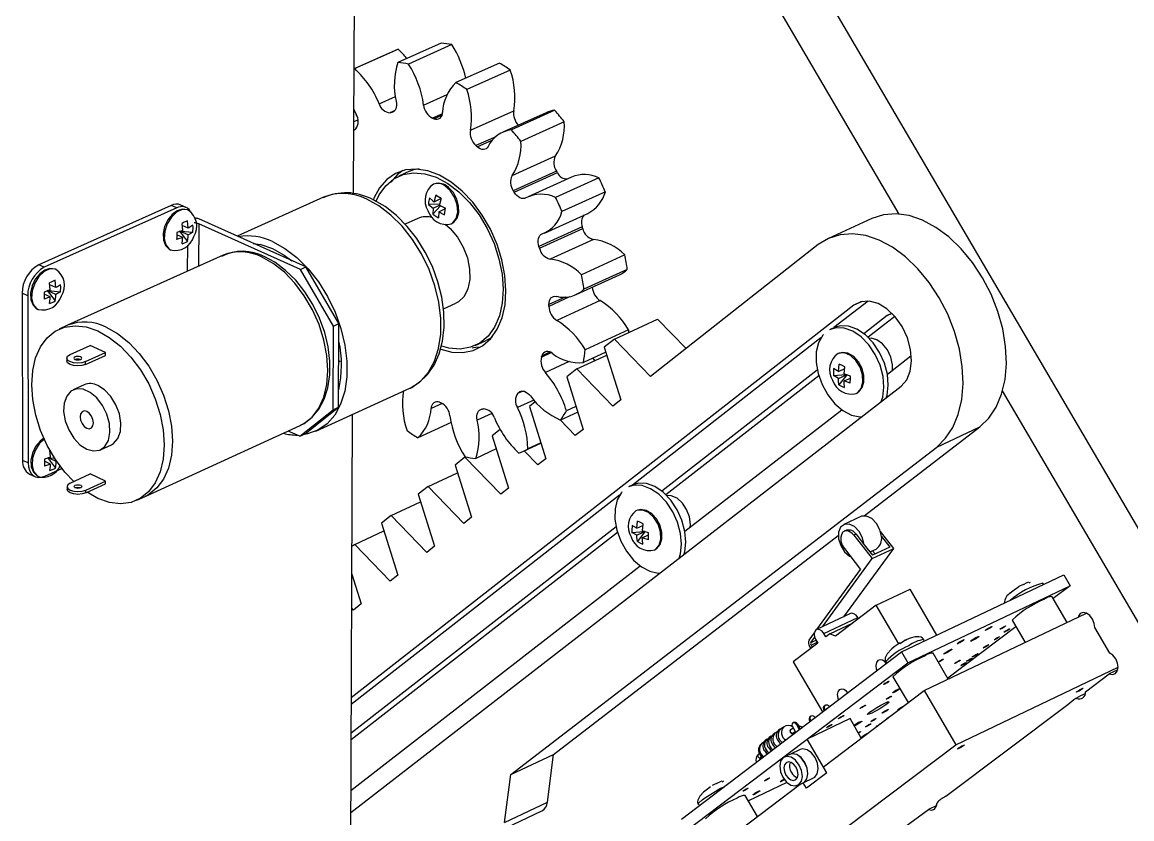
# Model space of a CAD drawing. Extents: x 0 to 161, y 0 to 212.
# Drawn here: x 100.28 to 126.42, y 171.77 to 190.53 of the extents above; entities that cross this region are included whole.
import ezdxf

# ---------------------------------------------------------------- set-up
doc = ezdxf.new("R2010")
doc.units = 0
doc.layers.get('0').update_dxf_attribs({"linetype": 'CONTINUOUS'})

msp = doc.modelspace()

# ---------------------------------------------------------------- linework, layer by layer
at = {"color": 7, "linetype": 'CONTINUOUS'}
for p, q in [((139.98, 155.73), (107.761, 210.723)), ((120.941, 186.016), (106.724, 210.291)), ((108.088, 186.495), (108.111, 191.812)), ((109.074, 189.869), (108.1, 189.435)), ((109.138, 189.896), (108.115, 189.44)), ((110.153, 190.04), (109.13, 189.583)), ((110.406, 190.006), (109.383, 189.549)), ((111.524, 189.571), (110.501, 189.113)), ((111.782, 189.407), (110.759, 188.948)), ((110.84, 187.988), (111.862, 188.447)), ((112.625, 188.403), (111.603, 187.942)), ((112.83, 188.458), (111.808, 187.997)), ((108.122, 188.002), (108.094, 187.982)), ((113.052, 188.188), (112.03, 187.727)), ((111.822, 186.922), (112.844, 187.383)), ((109.41, 187.023), (109.155, 186.908)), ((112.872, 187.027), (111.85, 186.564)), ((111.873, 186.528), (112.894, 186.99)), ((113.226, 186.886), (112.205, 186.423)), ((113.869, 186.87), (112.848, 186.407)), ((107.379, 186.409), (105.346, 185.494)), ((114.021, 186.537), (112.999, 186.073)), ((103.793, 186.218), (100.673, 184.82)), ((103.923, 186.16), (100.802, 184.762)), ((103.923, 186.16), (103.793, 186.218)), ((104.147, 186.17), (104.017, 186.228)), ((110.119, 186.245), (109.855, 186.242)), ((109.96, 186.012), (110.138, 186.212)), ((109.965, 186.154), (109.96, 186.012)), ((109.965, 186.154), (110.117, 186.223)), ((109.987, 186.306), (110.147, 186.379)), ((110.094, 186.071), (110.255, 186.144)), ((110.115, 186.224), (110.256, 186.15)), ((106.964, 184.771), (104.44, 185.899)), ((109.601, 185.908), (109.305, 185.774)), ((110.094, 186.071), (110.088, 185.929)), ((110.094, 186.071), (110.235, 185.997)), ((112.584, 185.567), (113.605, 186.031)), ((120.299, 185.91), (119.276, 185.441)), ((104.064, 185.628), (103.922, 185.578)), ((103.987, 185.614), (104.177, 185.369)), ((104.193, 185.522), (103.987, 185.614)), ((104.016, 185.612), (104.304, 185.586)), ((104.064, 185.628), (104.048, 185.796)), ((104.193, 185.686), (104.052, 185.749)), ((104.193, 185.686), (104.178, 185.854)), ((106.835, 184.712), (104.44, 185.783)), ((113.476, 185.713), (112.455, 185.249)), ((112.468, 185.208), (113.488, 185.672)), ((104.063, 185.464), (103.921, 185.414)), ((104.063, 185.464), (103.922, 185.528)), ((113.738, 185.418), (112.718, 184.954)), ((119.036, 185.294), (115.086, 182.189)), ((100.802, 184.762), (100.673, 184.82)), ((105.017, 185.044), (101.353, 183.394)), ((114.479, 185.053), (113.459, 184.587)), ((106.835, 184.712), (106.964, 184.771)), ((107.615, 183.375), (106.835, 184.712)), ((107.744, 183.433), (106.964, 184.771)), ((113.333, 184.117), (114.353, 184.583)), ((114.537, 184.708), (113.517, 184.242)), ((100.944, 184.228), (100.928, 184.396)), ((101.074, 184.286), (100.932, 184.35)), ((101.074, 184.286), (101.058, 184.454)), ((100.412, 184.092), (100.282, 184.15)), ((100.282, 184.15), (100.292, 180.213)), ((100.412, 184.092), (100.422, 180.154)), ((100.944, 184.228), (100.801, 184.177)), ((100.944, 184.063), (100.801, 184.128)), ((100.944, 184.063), (100.801, 184.013)), ((100.869, 184.215), (101.059, 183.968)), ((101.075, 184.122), (100.869, 184.215)), ((100.899, 184.212), (101.186, 184.186)), ((119.873, 183.865), (108.035, 174.62)), ((110.206, 183.779), (110.502, 183.914)), ((113.898, 183.975), (112.879, 183.508)), ((120.211, 183.966), (119.407, 183.339)), ((114.234, 183.068), (115.252, 183.535)), ((115.922, 182.846), (115.252, 183.535)), ((120.663, 183.625), (120.113, 183.196)), ((120.841, 183.602), (120.21, 183.111)), ((120.761, 183.67), (120.663, 183.625)), ((101.353, 183.394), (101.157, 183.306)), ((107.607, 181.407), (107.615, 183.375)), ((107.615, 183.375), (107.744, 183.433)), ((107.736, 181.466), (107.744, 183.433)), ((114.566, 183.288), (113.548, 182.82)), ((119.421, 183.345), (119.318, 183.297)), ((110.957, 182.919), (111.212, 183.035)), ((114.234, 183.068), (113.996, 182.88)), ((115.086, 182.189), (114.234, 183.068)), ((119.099, 183.098), (114.658, 179.631)), ((101.409, 182.704), (101.88, 182.917)), ((101.774, 182.539), (102.245, 182.751)), ((102.245, 182.751), (101.88, 182.917)), ((102.245, 182.685), (102.245, 182.751)), ((114.033, 182.76), (113.504, 182.516)), ((113.996, 182.88), (114.384, 181.637)), ((101.333, 182.621), (101.333, 182.555)), ((101.774, 182.473), (102.245, 182.685)), ((101.774, 182.473), (101.774, 182.539)), ((107.741, 182.569), (107.771, 182.539)), ((113.348, 182.368), (114.054, 182.693)), ((113.772, 182.563), (113.73, 182.62)), ((119.514, 182.309), (119.531, 182.477)), ((120.664, 182.241), (121.22, 182.672)), ((113.348, 182.368), (113.111, 182.181)), ((114.197, 181.491), (113.348, 182.368)), ((119.012, 182.339), (115.351, 179.487)), ((119.047, 182.205), (115.446, 179.402)), ((119.396, 182.209), (119.684, 182.235)), ((119.511, 182.144), (119.396, 182.209)), ((119.514, 182.309), (119.399, 182.373)), ((119.511, 182.144), (119.714, 182.237)), ((119.514, 182.309), (119.661, 182.377)), ((119.714, 182.237), (119.524, 181.99)), ((119.647, 182.249), (119.665, 182.418)), ((101.745, 181.993), (101.484, 181.874)), ((108.023, 171.92), (120.989, 181.958)), ((113.111, 182.181), (113.499, 180.942)), ((119.645, 182.084), (119.792, 182.153)), ((107.203, 180.9), (109.411, 181.911)), ((138.981, 155.214), (123.379, 181.853)), ((106.951, 180.838), (107.736, 181.466)), ((107.607, 181.407), (107.736, 181.466)), ((112.367, 181.594), (112.23, 181.485)), ((112.23, 181.485), (112.618, 180.249)), ((113.329, 181.483), (113.103, 181.379)), ((114.384, 181.637), (114.197, 181.491)), ((106.822, 180.779), (107.607, 181.407)), ((108.003, 167.183), (108.065, 181.295)), ((113.313, 180.796), (112.955, 181.166)), ((113.371, 181.35), (112.964, 181.163)), ((115.895, 178.542), (119.588, 181.406)), ((103.177, 179.362), (106.831, 181.032)), ((106.822, 180.779), (106.548, 180.903)), ((110.386, 181.105), (109.603, 180.745)), ((111.541, 180.941), (111.353, 180.793)), ((113.499, 180.942), (113.313, 180.796)), ((120.117, 178.907), (122.845, 181.004)), ((121.826, 180.527), (122.845, 181.004)), ((106.822, 180.779), (106.951, 180.838)), ((111.353, 180.793), (111.74, 179.559)), ((100.952, 180.289), (100.936, 180.456)), ((102.123, 180.462), (102.384, 180.581)), ((111.45, 180.484), (110.966, 180.26)), ((111.793, 172.81), (121.826, 180.527)), ((112.106, 180.437), (112.502, 180.62)), ((112.433, 180.104), (112.109, 180.439)), ((112.501, 180.622), (112.195, 180.481)), ((100.422, 180.154), (100.292, 180.213)), ((100.952, 180.289), (100.809, 180.239)), ((100.952, 180.126), (100.809, 180.191)), ((100.952, 180.126), (100.809, 180.075)), ((100.877, 180.279), (101.067, 180.032)), ((100.913, 180.276), (101.047, 180.263)), ((101.082, 180.185), (100.933, 180.253)), ((110.714, 180.288), (110.48, 180.103)), ((110.714, 180.288), (110.73, 180.295)), ((111.556, 179.415), (110.714, 180.288)), ((112.618, 180.249), (112.433, 180.104)), ((100.454, 179.889), (100.583, 179.83)), ((100.813, 179.841), (101.216, 180.024)), ((101.414, 179.678), (101.884, 179.892)), ((102.247, 179.726), (101.884, 179.892)), ((109.844, 179.6), (110.538, 179.92)), ((110.48, 180.103), (110.867, 178.873)), ((101.338, 179.595), (101.338, 179.529)), ((101.778, 179.512), (102.247, 179.726)), ((101.778, 179.446), (102.247, 179.66)), ((102.247, 179.66), (102.247, 179.726)), ((109.844, 179.6), (109.611, 179.417)), ((110.684, 178.729), (109.844, 179.6)), ((114.669, 179.637), (114.568, 179.589)), ((101.778, 179.446), (101.778, 179.512)), ((102.982, 179.273), (103.177, 179.362)), ((114.355, 179.395), (108.035, 174.461)), ((109.611, 179.417), (109.997, 178.189)), ((111.74, 179.559), (111.556, 179.415)), ((108.977, 178.916), (109.668, 179.235)), ((108.977, 178.916), (108.746, 178.733)), ((109.815, 178.046), (108.977, 178.916)), ((110.867, 178.873), (110.684, 178.729)), ((120.042, 178.89), (119.636, 178.7)), ((114.273, 178.648), (108.032, 173.786)), ((108.115, 178.234), (108.802, 178.552)), ((108.746, 178.733), (109.131, 177.508)), ((114.762, 178.612), (114.649, 178.677)), ((114.762, 178.612), (114.779, 178.778)), ((114.762, 178.612), (114.906, 178.679)), ((114.961, 178.543), (114.774, 178.298)), ((114.893, 178.553), (114.91, 178.719)), ((119.698, 178.566), (119.648, 178.542)), ((114.308, 178.516), (108.031, 173.629)), ((112.802, 173.286), (119.509, 178.44)), ((114.647, 178.515), (114.925, 178.54)), ((114.76, 178.45), (114.647, 178.515)), ((114.76, 178.45), (114.91, 178.52)), ((114.891, 178.39), (115.035, 178.458)), ((119.6, 178.502), (119.6, 178.502)), ((119.928, 178.472), (119.877, 178.448)), ((119.877, 178.448), (120.306, 177.901)), ((119.928, 178.472), (120.12, 178.227)), ((120.814, 178.14), (120.503, 178.536)), ((120.526, 178.418), (120.719, 178.172)), ((108.115, 178.234), (108.051, 178.184)), ((108.949, 177.365), (108.115, 178.234)), ((109.997, 178.189), (109.815, 178.046)), ((119.641, 176.531), (120.814, 178.14)), ((119.651, 178.136), (120.035, 177.646)), ((120.12, 178.227), (120.313, 177.981)), ((120.255, 178.055), (120.401, 178.123)), ((120.306, 177.901), (120.814, 178.14)), ((120.719, 178.172), (120.313, 177.981)), ((120.318, 178.084), (120.375, 178.011)), ((119.134, 176.292), (120.306, 177.901)), ((108.026, 172.439), (114.842, 177.725)), ((108.048, 177.531), (108.269, 176.83)), ((109.131, 177.508), (108.949, 177.365)), ((119.005, 176.231), (120.035, 177.646)), ((120.996, 175.701), (124.824, 177.516)), ((124.824, 177.516), (124.973, 177.261)), ((121.145, 175.445), (124.973, 177.261)), ((124.026, 177.338), (123.996, 177.317)), ((124.973, 177.261), (124.572, 176.959)), ((120.401, 176.8), (121.2, 177.177)), ((121.832, 176.097), (121.2, 177.177)), ((124.902, 176.395), (124.546, 177.002)), ((108.088, 176.688), (108.045, 176.733)), ((108.269, 176.83), (108.088, 176.688)), ((120.401, 176.8), (119.443, 176.069)), ((120.931, 175.893), (120.401, 176.8)), ((119.795, 176.604), (118.996, 176.227)), ((119.17, 176.134), (119.968, 176.511)), ((119.985, 176.482), (119.968, 176.511)), ((121.529, 174.79), (125.354, 176.61)), ((119.312, 176.128), (119.861, 176.388)), ((123.694, 176.295), (122.087, 175.081)), ((123.604, 176.449), (123.911, 175.923)), ((125.902, 175.675), (125.552, 176.273)), ((118.82, 175.978), (118.944, 176.148)), ((118.864, 175.922), (118.954, 176.045)), ((118.979, 175.988), (119.025, 175.909)), ((119.216, 176.055), (119.17, 176.134)), ((119.312, 176.128), (119.216, 176.055)), ((119.443, 176.069), (119.312, 176.128)), ((121.535, 175.956), (121.523, 175.991)), ((115.811, 171.765), (120.996, 175.701)), ((119.025, 175.909), (118.444, 175.466)), ((118.83, 175.829), (118.858, 175.782)), ((118.868, 175.858), (118.896, 175.811)), ((120.759, 175.769), (120.769, 175.777)), ((120.818, 175.813), (120.769, 175.777)), ((120.956, 175.901), (120.924, 175.89)), ((120.996, 175.701), (121.145, 175.445)), ((122.099, 175.061), (121.742, 175.671)), ((115.958, 171.513), (121.145, 175.445)), ((118.444, 175.466), (119.133, 174.287)), ((120.625, 175.465), (120.649, 175.438)), ((122.277, 173.511), (126.099, 175.338)), ((125.329, 174.761), (125.891, 175.182)), ((126.091, 175.278), (125.891, 175.182)), ((120.796, 175.116), (121.153, 174.506)), ((119.157, 172.997), (121.529, 174.79)), ((120.936, 174.835), (120.956, 174.843)), ((121.529, 174.79), (122.277, 173.511)), ((119.196, 174.441), (119.177, 174.426)), ((120.962, 174.375), (120.967, 174.366)), ((124.915, 174.451), (122.038, 172.296)), ((124.913, 174.455), (124.915, 174.451)), ((119.785, 174.129), (118.776, 173.649)), ((118.86, 174.185), (118.841, 174.171)), ((119.189, 174.347), (119.17, 174.332)), ((119.17, 174.332), (119.177, 174.32)), ((119.189, 174.347), (119.196, 174.335)), ((120.051, 173.673), (119.785, 174.129)), ((118.14, 173.884), (118.102, 173.855)), ((118.217, 173.931), (118.15, 173.88)), ((118.444, 173.907), (118.389, 173.865)), ((118.434, 173.925), (118.502, 173.808)), ((118.467, 174.046), (118.441, 174.033)), ((118.546, 174.003), (118.52, 173.991)), ((118.52, 173.991), (118.589, 173.874)), ((118.546, 174.003), (118.611, 173.891)), ((118.853, 174.092), (118.834, 174.077)), ((118.834, 174.077), (118.841, 174.065)), ((118.853, 174.092), (118.86, 174.08)), ((117.752, 173.578), (117.701, 173.539)), ((117.823, 173.643), (117.784, 173.614)), ((117.848, 173.651), (117.833, 173.639)), ((117.918, 173.715), (117.88, 173.686)), ((117.944, 173.723), (117.928, 173.712)), ((118.014, 173.788), (117.975, 173.759)), ((118.07, 173.819), (118.024, 173.784)), ((118.444, 173.791), (118.491, 173.827)), ((119.24, 172.854), (118.776, 173.649)), ((120.119, 173.738), (120.125, 173.729)), ((117.074, 169.601), (122.277, 173.511)), ((118.609, 173.404), (118.366, 173.288)), ((111.793, 172.81), (112.802, 173.286)), ((112.655, 172.163), (112.802, 173.286)), ((117.65, 173.304), (117.624, 173.284)), ((117.68, 173.211), (117.706, 173.23)), ((118.364, 173.287), (118.236, 173.226)), ((118.309, 173.261), (118.295, 173.285)), ((111.647, 171.686), (111.793, 172.81)), ((119.24, 172.854), (118.759, 172.491)), ((119.24, 172.854), (119.24, 172.854)), ((116.336, 170.865), (118.612, 172.585)), ((116.801, 172.653), (116.77, 172.631)), ((118.298, 172.628), (117.389, 172.194)), ((117.791, 172.682), (117.794, 172.677)), ((117.873, 172.724), (117.871, 172.729)), ((118.554, 172.558), (118.682, 172.619)), ((118.683, 172.619), (118.926, 172.735)), ((118.759, 172.491), (118.684, 172.62)), ((116.425, 172.474), (116.498, 172.529)), ((117.605, 171.824), (117.317, 172.318)), ((118.759, 172.491), (118.759, 172.491)), ((111.647, 171.686), (112.655, 172.163)), ((121.826, 172.085), (121.63, 171.991)), ((111.521, 171.482), (112.528, 171.96)), ((121.079, 171.579), (121.63, 171.991))]:
    msp.add_line(p, q, dxfattribs=at)
at = {"color": 8, "linetype": 'CONTINUOUS'}
for p, q in [((108.689, 188.614), (109.074, 188.786)), ((109.739, 188.581), (110.293, 188.83)), ((108.095, 188.193), (108.194, 188.237)), ((109.059, 188.451), (108.952, 188.402)), ((108.98, 188.406), (109.044, 188.435)), ((110.181, 188.374), (109.952, 188.271)), ((109.983, 188.259), (110.172, 188.344)), ((111.44, 187.837), (110.971, 187.626)), ((111, 187.6), (111.367, 187.765)), ((104.44, 185.783), (104.439, 184.784)), ((104.18, 184.667), (104.181, 185.281)), ((113.071, 184.056), (112.692, 183.883)), ((112.693, 183.844), (113.187, 184.07)), ((120.071, 183.956), (119.873, 183.865)), ((120.663, 183.625), (120.761, 183.67)), ((112.514, 182.645), (112.744, 182.751)), ((112.716, 182.764), (112.525, 182.677)), ((113.169, 182.538), (112.608, 182.281)), ((111.96, 181.796), (112.071, 181.846)), ((112.049, 181.846), (111.981, 181.815)), ((110.174, 181.555), (109.916, 181.437)), ((112.332, 181.634), (111.948, 181.457)), ((111.346, 181.32), (111.002, 181.162)), ((118.864, 175.922), (118.984, 175.979)), ((118.868, 175.858), (119.014, 175.927))]:
    msp.add_line(p, q, dxfattribs=at)
at = {"color": 7, "linetype": 'CONTINUOUS'}
for points in [[(108.096, 188.483), (108.098, 188.48), (108.153, 188.361)], [(109.095, 188.67), (109.102, 188.621), (109.103, 188.574), (109.096, 188.53), (109.084, 188.491), (109.065, 188.458), (109.041, 188.433), (109.012, 188.415), (108.98, 188.406)], [(111.259, 187.608), (111.238, 187.577), (111.211, 187.555), (111.181, 187.54), (111.147, 187.535), (111.111, 187.538), (111.073, 187.551), (111.036, 187.571), (111, 187.6)], [(111.657, 183.874), (111.679, 184.21), (111.655, 184.567), (111.585, 184.934), (111.47, 185.3), (111.314, 185.655), (111.122, 185.989), (110.898, 186.291), (110.651, 186.554), (110.386, 186.769), (110.112, 186.93), (109.836, 187.033), (109.566, 187.075), (109.311, 187.054), (109.077, 186.972), (108.872, 186.83), (108.7, 186.634), (108.568, 186.388), (108.556, 186.358)], [(108.623, 186.32), (108.693, 186.465), (108.846, 186.681), (109.036, 186.843), (109.257, 186.946), (109.502, 186.988), (109.764, 186.966), (110.035, 186.882), (110.307, 186.738)], [(109.248, 187.038), (109.127, 186.945), (108.968, 186.767)], [(109.41, 187.023), (109.512, 187.062), (109.635, 187.091)], [(110.307, 186.738), (110.571, 186.538), (110.82, 186.288), (111.045, 185.996), (111.239, 185.671), (111.398, 185.323), (111.515, 184.962), (111.588, 184.6), (111.614, 184.248), (111.592, 183.915), (111.524, 183.614), (111.41, 183.352), (111.256, 183.137), (111.065, 182.977), (110.843, 182.876), (110.597, 182.836), (110.335, 182.859), (110.165, 182.906)], [(110.389, 185.785), (110.43, 185.809), (110.509, 185.912), (110.543, 186.06), (110.528, 186.235), (110.466, 186.411), (110.365, 186.566), (110.239, 186.679)], [(110.425, 185.811), (110.45, 185.823), (110.526, 185.921), (110.565, 186.05), (110.564, 186.205), (110.521, 186.368), (110.44, 186.52), (110.328, 186.642), (110.278, 186.679)], [(109.877, 186.394), (109.858, 186.284), (109.855, 186.242)], [(109.877, 186.394), (109.951, 186.331), (109.987, 186.306)], [(110.023, 186.462), (109.995, 186.352), (109.987, 186.306)], [(110.152, 186.38), (110.057, 186.44), (110.023, 186.462)], [(112.149, 186.394), (112.117, 186.382), (112.083, 186.378), (112.046, 186.383), (112.009, 186.397), (111.971, 186.419), (111.936, 186.449), (111.902, 186.486), (111.873, 186.528)], [(104.203, 186.099), (104.178, 186.115), (104.056, 186.129), (103.934, 186.092), (103.815, 186.007), (103.711, 185.879), (103.637, 185.723), (103.6, 185.557), (103.609, 185.398), (103.659, 185.274), (103.742, 185.189), (103.783, 185.175)], [(109.397, 181.907), (109.422, 181.916), (109.644, 182.052), (109.833, 182.234), (109.989, 182.459), (110.107, 182.724), (110.187, 183.024), (110.224, 183.353), (110.217, 183.701), (110.167, 184.06), (110.076, 184.422), (109.946, 184.776), (109.779, 185.117), (109.581, 185.436), (109.354, 185.725), (109.104, 185.978), (108.834, 186.189), (108.569, 186.343), (108.508, 186.371)], [(109.855, 186.242), (109.93, 186.179), (109.965, 186.154)], [(110.152, 186.38), (110.124, 186.269), (110.115, 186.224)], [(110.235, 185.997), (110.25, 186.106), (110.256, 186.15)], [(104.205, 186.104), (104.178, 186.115), (104.054, 186.12), (103.921, 186.06), (103.797, 185.944), (103.698, 185.786), (103.639, 185.608), (103.626, 185.434), (103.663, 185.288), (103.743, 185.189), (103.78, 185.168)], [(109.96, 186.012), (110.05, 185.95), (110.088, 185.929)], [(122.845, 181.004), (123.056, 181.209), (123.228, 181.467), (123.355, 181.773), (123.436, 182.119), (123.468, 182.497), (123.451, 182.896), (123.383, 183.308), (123.268, 183.723), (123.109, 184.128), (122.908, 184.516), (122.671, 184.875), (122.404, 185.198), (122.114, 185.476), (121.807, 185.701), (121.492, 185.87), (121.177, 185.977), (120.868, 186.02), (120.574, 185.998), (120.302, 185.912), (120.299, 185.91)], [(104.178, 185.854), (104.086, 185.813), (104.048, 185.796)], [(104.304, 185.75), (104.228, 185.704), (104.193, 185.686)], [(104.304, 185.586), (104.307, 185.704), (104.304, 185.75)], [(110.244, 185.778), (110.366, 185.671), (110.534, 185.471), (110.671, 185.236), (110.77, 184.98), (110.823, 184.72), (110.827, 184.472), (110.783, 184.251), (110.692, 184.072), (110.561, 183.946), (110.502, 183.914)], [(103.922, 185.578), (103.922, 185.459), (103.921, 185.414)], [(104.048, 185.311), (104.061, 185.417), (104.063, 185.464)], [(104.048, 185.311), (104.143, 185.35), (104.177, 185.369)], [(104.177, 185.369), (104.191, 185.475), (104.193, 185.522)], [(104.304, 185.586), (104.228, 185.54), (104.193, 185.522)], [(106.182, 185.367), (106.472, 185.207), (106.753, 184.991), (107.019, 184.725), (107.263, 184.415), (107.476, 184.071), (107.654, 183.702), (107.791, 183.317), (107.884, 182.928), (107.931, 182.546), (107.929, 182.18), (107.88, 181.842), (107.784, 181.539), (107.644, 181.28), (107.464, 181.073), (107.25, 180.923), (107.006, 180.834), (106.902, 180.816)], [(112.455, 185.249), (112.443, 185.299), (112.437, 185.348), (112.438, 185.395), (112.445, 185.438), (112.459, 185.476), (112.479, 185.507), (112.504, 185.531), (112.534, 185.547)], [(121.826, 180.527), (122.037, 180.732), (122.208, 180.99), (122.335, 181.297), (122.416, 181.643), (122.448, 182.021), (122.429, 182.421), (122.362, 182.834), (122.247, 183.248), (122.086, 183.655), (121.885, 184.043), (121.648, 184.403), (121.381, 184.726), (121.091, 185.004), (120.784, 185.231), (120.469, 185.4), (120.154, 185.507), (119.845, 185.55), (119.551, 185.529), (119.279, 185.442), (119.036, 185.294)], [(105.726, 185.324), (105.906, 185.296), (106.182, 185.203)], [(106.182, 185.203), (106.457, 185.05), (106.638, 184.916)], [(106.84, 181.044), (106.923, 181.08), (107.115, 181.227), (107.274, 181.419), (107.398, 181.652), (107.484, 181.923), (107.529, 182.225), (107.531, 182.549), (107.49, 182.886), (107.408, 183.227), (107.287, 183.563), (107.13, 183.885), (106.942, 184.186), (106.726, 184.456), (106.488, 184.689), (106.234, 184.879), (105.997, 185.007)], [(101.086, 184.7), (101.06, 184.717), (100.936, 184.731), (100.814, 184.693), (100.694, 184.608), (100.589, 184.479), (100.514, 184.323), (100.478, 184.156), (100.487, 183.995), (100.538, 183.872), (100.622, 183.786), (100.661, 183.773)], [(101.088, 184.705), (101.06, 184.717), (100.935, 184.722), (100.8, 184.661), (100.675, 184.544), (100.576, 184.385), (100.516, 184.207), (100.504, 184.032), (100.542, 183.886), (100.623, 183.787), (100.659, 183.767)], [(101.058, 184.454), (100.966, 184.413), (100.928, 184.396)], [(101.186, 184.351), (101.11, 184.304), (101.074, 184.286)], [(101.186, 184.186), (101.189, 184.304), (101.186, 184.351)], [(100.801, 184.177), (100.801, 184.057), (100.801, 184.013)], [(100.929, 183.909), (100.942, 184.016), (100.944, 184.063)], [(101.059, 183.968), (101.073, 184.075), (101.075, 184.122)], [(101.186, 184.186), (101.11, 184.14), (101.075, 184.122)], [(112.692, 183.883), (112.694, 183.929), (112.703, 183.971), (112.718, 184.008), (112.739, 184.038), (112.765, 184.06), (112.796, 184.074), (112.83, 184.08), (112.866, 184.076)], [(100.929, 183.909), (101.025, 183.949), (101.059, 183.968)], [(110.142, 182.833), (110.4, 182.764), (110.663, 182.752), (110.909, 182.801), (111.13, 182.912), (111.32, 183.08), (111.475, 183.3), (111.588, 183.568), (111.657, 183.874)], [(120.989, 181.958), (121.12, 182.107), (121.204, 182.311), (121.236, 182.556), (121.213, 182.825), (121.136, 183.101), (121.011, 183.363), (120.847, 183.595), (120.654, 183.78), (120.446, 183.905), (120.237, 183.963), (120.042, 183.949), (119.873, 183.865)], [(101.495, 179.715), (101.287, 179.937), (101.065, 180.235), (100.873, 180.565), (100.717, 180.916), (100.602, 181.279), (100.531, 181.643), (100.507, 181.995), (100.529, 182.327), (100.599, 182.627), (100.713, 182.886), (100.868, 183.098), (101.059, 183.254), (101.281, 183.351), (101.528, 183.385), (101.791, 183.355), (102.062, 183.263)], [(102.062, 183.263), (102.334, 183.11), (102.597, 182.901), (102.845, 182.643), (103.068, 182.344), (103.262, 182.012), (103.418, 181.659), (103.534, 181.294), (103.604, 180.929), (103.628, 180.575), (103.604, 180.243), (103.533, 179.942), (103.418, 179.683), (103.261, 179.473), (103.069, 179.319), (102.846, 179.224), (102.599, 179.192), (102.337, 179.223), (102.066, 179.317), (101.81, 179.461)], [(102.258, 183.351), (102.53, 183.198), (102.793, 182.99), (103.041, 182.732), (103.264, 182.433), (103.457, 182.101), (103.614, 181.748), (103.729, 181.383), (103.8, 181.018), (103.824, 180.664), (103.8, 180.332), (103.729, 180.032), (103.613, 179.773), (103.457, 179.563), (103.264, 179.408), (103.177, 179.362)], [(102.258, 183.351), (102.53, 183.198), (102.793, 182.99), (103.041, 182.732), (103.264, 182.433), (103.457, 182.101), (103.614, 181.748), (103.729, 181.383), (103.8, 181.018), (103.824, 180.664), (103.8, 180.332), (103.729, 180.032), (103.613, 179.773), (103.457, 179.563), (103.264, 179.408), (103.177, 179.362)], [(114.566, 183.288), (114.562, 183.249), (114.558, 183.217)], [(120.584, 181.935), (120.562, 182.192), (120.492, 182.456), (120.377, 182.709), (120.224, 182.936), (120.044, 183.122), (119.847, 183.256), (119.646, 183.329), (119.454, 183.337), (119.304, 183.291)], [(120.686, 181.982), (120.664, 182.24), (120.594, 182.503), (120.479, 182.757), (120.326, 182.984), (120.146, 183.17), (119.949, 183.303), (119.748, 183.376), (119.556, 183.384), (119.421, 183.345)], [(111.356, 183.118), (111.319, 183.093), (111.212, 183.035)], [(119.156, 183.175), (119.142, 183.159), (119.042, 182.984), (118.989, 182.766), (118.986, 182.518), (119.032, 182.256), (119.125, 181.996), (119.26, 181.755), (119.427, 181.547), (119.617, 181.386), (119.817, 181.281), (120.015, 181.24), (120.062, 181.24)], [(120.782, 182.332), (120.785, 182.466), (120.746, 182.645), (120.664, 182.816), (120.55, 182.957), (120.417, 183.053), (120.281, 183.09), (120.228, 183.087)], [(110.879, 182.866), (110.917, 182.868), (111.034, 182.884)], [(119.928, 181.788), (119.965, 181.808), (120.05, 181.907), (120.09, 182.053), (120.08, 182.228), (120.021, 182.407), (119.921, 182.566), (119.793, 182.684), (119.656, 182.745), (119.527, 182.74), (119.494, 182.727)], [(119.959, 181.811), (119.994, 181.828), (120.072, 181.928), (120.112, 182.058), (120.112, 182.215), (120.068, 182.38), (119.985, 182.533), (119.871, 182.656), (119.734, 182.735), (119.607, 182.756), (119.518, 182.733)], [(101.774, 182.539), (101.69, 182.513), (101.591, 182.504), (101.492, 182.513), (101.408, 182.539), (101.353, 182.577), (101.333, 182.621), (101.353, 182.666), (101.409, 182.704)], [(101.774, 182.473), (101.69, 182.447), (101.591, 182.438), (101.492, 182.447), (101.409, 182.473), (101.353, 182.511), (101.333, 182.555)], [(101.526, 182.592), (101.556, 182.583), (101.591, 182.58), (101.627, 182.583), (101.657, 182.592), (101.677, 182.605), (101.684, 182.621), (101.677, 182.637), (101.657, 182.651), (101.627, 182.66), (101.592, 182.663), (101.557, 182.66), (101.527, 182.651), (101.506, 182.637), (101.499, 182.621), (101.506, 182.605), (101.526, 182.592)], [(119.665, 182.418), (119.567, 182.461), (119.531, 182.477)], [(119.399, 182.373), (119.394, 182.254), (119.396, 182.209)], [(119.793, 182.199), (119.688, 182.233), (119.647, 182.249)], [(102.384, 180.581), (102.436, 180.611), (102.538, 180.726), (102.597, 180.89), (102.609, 181.09), (102.573, 181.307), (102.491, 181.523), (102.371, 181.717), (102.224, 181.874), (102.063, 181.977)], [(119.524, 181.99), (119.513, 182.097), (119.511, 182.144)], [(119.524, 181.99), (119.619, 181.945), (119.658, 181.93)], [(119.791, 182.034), (119.686, 182.068), (119.645, 182.084)], [(119.658, 181.93), (119.646, 182.037), (119.645, 182.084)], [(119.791, 182.034), (119.792, 182.151), (119.793, 182.199)], [(120.64, 181.688), (120.657, 181.747), (120.686, 181.982)], [(101.804, 180.478), (101.965, 180.435), (102.111, 180.457), (102.231, 180.543), (102.312, 180.684), (102.348, 180.868), (102.336, 181.079), (102.276, 181.298), (102.174, 181.505), (102.039, 181.683), (101.883, 181.814), (101.721, 181.888), (101.565, 181.898), (101.431, 181.844), (101.33, 181.729), (101.27, 181.564), (101.259, 181.364), (101.295, 181.147), (101.377, 180.932), (101.496, 180.738), (101.643, 180.582), (101.804, 180.478)], [(111.981, 181.815), (112.009, 181.834), (112.041, 181.844), (112.076, 181.846), (112.113, 181.839), (112.15, 181.823), (112.187, 181.799), (112.222, 181.768), (112.255, 181.73)], [(120.522, 181.597), (120.555, 181.7), (120.584, 181.935)], [(111.002, 181.162), (110.995, 181.211), (110.995, 181.258), (111.001, 181.302), (111.014, 181.34), (111.032, 181.372), (111.056, 181.397), (111.085, 181.414), (111.118, 181.423)], [(101.803, 180.971), (101.863, 180.959), (101.913, 180.978), (101.947, 181.027), (101.959, 181.097), (101.947, 181.178), (101.913, 181.257), (101.862, 181.323), (101.803, 181.365), (101.743, 181.378), (101.692, 181.358), (101.659, 181.309), (101.647, 181.239), (101.659, 181.158), (101.693, 181.079), (101.743, 181.013), (101.803, 180.971)], [(100.794, 180.733), (100.703, 180.668), (100.598, 180.539), (100.524, 180.383), (100.488, 180.217), (100.497, 180.058), (100.548, 179.935), (100.632, 179.851), (100.668, 179.839)], [(100.805, 180.718), (100.684, 180.604), (100.585, 180.445), (100.526, 180.267), (100.514, 180.094), (100.551, 179.949), (100.632, 179.852), (100.666, 179.833)], [(100.422, 180.154), (100.429, 180.061), (100.452, 179.979), (100.488, 179.911), (100.537, 179.859), (100.596, 179.825), (100.664, 179.81), (100.737, 179.816), (100.813, 179.841)], [(100.809, 180.239), (100.81, 180.12), (100.809, 180.075)], [(100.937, 179.973), (100.95, 180.079), (100.952, 180.126)], [(101.067, 180.032), (101.08, 180.138), (101.082, 180.185)], [(100.937, 179.973), (101.032, 180.014), (101.067, 180.032)], [(101.414, 179.678), (101.358, 179.64), (101.338, 179.595), (101.358, 179.55), (101.413, 179.512), (101.497, 179.486), (101.595, 179.477), (101.694, 179.486), (101.778, 179.512)], [(101.661, 179.625), (101.681, 179.611), (101.688, 179.595), (101.681, 179.579), (101.661, 179.565), (101.631, 179.556), (101.596, 179.553), (101.561, 179.556), (101.531, 179.565), (101.511, 179.579), (101.504, 179.595), (101.511, 179.611), (101.531, 179.625), (101.561, 179.634), (101.596, 179.637), (101.631, 179.634), (101.661, 179.625)], [(115.816, 178.24), (115.794, 178.494), (115.723, 178.754), (115.609, 179.004), (115.459, 179.229), (115.281, 179.413), (115.088, 179.546), (114.891, 179.62), (114.702, 179.628), (114.568, 179.589)], [(115.917, 178.287), (115.895, 178.541), (115.825, 178.801), (115.711, 179.051), (115.56, 179.276), (115.383, 179.461), (115.189, 179.594), (114.992, 179.667), (114.804, 179.675), (114.669, 179.637)], [(101.778, 179.446), (101.694, 179.421), (101.596, 179.412), (101.497, 179.421), (101.413, 179.446), (101.358, 179.484), (101.338, 179.529)], [(114.411, 179.47), (114.398, 179.455), (114.3, 179.283), (114.249, 179.069), (114.247, 178.825), (114.293, 178.566), (114.386, 178.31), (114.519, 178.071), (114.684, 177.865), (114.87, 177.705), (115.067, 177.601), (115.261, 177.559), (115.307, 177.559)], [(116.019, 178.638), (116.024, 178.704), (116.002, 178.879), (115.936, 179.053), (115.835, 179.206), (115.709, 179.32), (115.574, 179.381), (115.458, 179.383)], [(115.174, 178.099), (115.208, 178.118), (115.291, 178.214), (115.33, 178.359), (115.319, 178.531), (115.261, 178.708), (115.162, 178.865), (115.037, 178.982), (114.902, 179.043), (114.775, 179.039), (114.742, 179.026)], [(115.202, 178.121), (115.236, 178.137), (115.314, 178.235), (115.353, 178.363), (115.352, 178.517), (115.308, 178.68), (115.226, 178.832), (115.114, 178.954), (114.98, 179.033), (114.855, 179.054), (114.766, 179.032)], [(120.526, 178.418), (120.488, 178.58), (120.408, 178.729), (120.297, 178.842), (120.173, 178.901), (120.058, 178.897), (120.042, 178.89)], [(114.649, 178.677), (114.645, 178.56), (114.647, 178.515)], [(114.91, 178.719), (114.814, 178.762), (114.779, 178.778)], [(115.036, 178.502), (114.933, 178.537), (114.893, 178.553)], [(120.12, 178.227), (120.082, 178.389), (120.001, 178.538), (119.89, 178.652), (119.767, 178.711), (119.652, 178.706), (119.563, 178.638), (119.515, 178.518), (119.516, 178.365), (119.565, 178.204), (119.655, 178.062), (119.77, 177.96), (119.803, 177.942)], [(119.877, 178.448), (119.843, 178.486), (119.806, 178.516), (119.767, 178.538), (119.728, 178.551), (119.69, 178.553), (119.656, 178.546), (119.625, 178.528), (119.6, 178.502)], [(114.774, 178.298), (114.762, 178.403), (114.76, 178.45)], [(114.774, 178.298), (114.866, 178.253), (114.905, 178.239)], [(115.035, 178.34), (114.932, 178.374), (114.891, 178.39)], [(114.905, 178.239), (114.893, 178.344), (114.891, 178.39)], [(115.035, 178.34), (115.035, 178.455), (115.036, 178.502)], [(115.873, 177.997), (115.89, 178.056), (115.917, 178.287)], [(115.757, 177.907), (115.788, 178.009), (115.816, 178.24)], [(123.651, 177.161), (123.728, 177.218), (123.764, 177.239)], [(123.87, 177.292), (123.794, 177.257), (123.764, 177.239)], [(123.87, 177.292), (123.961, 177.338), (123.997, 177.352)], [(124.338, 177.285), (124.332, 177.313), (124.326, 177.321)], [(123.553, 177.087), (123.621, 177.142), (123.651, 177.161)], [(119.968, 176.511), (119.926, 176.566), (119.875, 176.601), (119.824, 176.611), (119.795, 176.604)], [(125.552, 176.273), (125.538, 176.374), (125.496, 176.474), (125.431, 176.556), (125.354, 176.61), (125.277, 176.626), (125.21, 176.602), (125.164, 176.541), (125.156, 176.515)], [(119.17, 176.134), (119.127, 176.189), (119.077, 176.224), (119.026, 176.235), (118.982, 176.219), (118.953, 176.179), (118.942, 176.121), (118.951, 176.054), (118.979, 175.988)], [(123.104, 176.292), (123.124, 176.301), (123.134, 176.303), (123.132, 176.297), (123.119, 176.285), (123.095, 176.269), (123.066, 176.251), (123.034, 176.233), (123.006, 176.218), (122.985, 176.21), (122.975, 176.208), (122.977, 176.213), (122.991, 176.225), (123.015, 176.241), (123.044, 176.26), (123.075, 176.278), (123.104, 176.292)], [(123.422, 176.303), (123.438, 176.31), (123.446, 176.312), (123.445, 176.308), (123.434, 176.298), (123.415, 176.285), (123.392, 176.27), (123.367, 176.256), (123.344, 176.245), (123.328, 176.238), (123.32, 176.236), (123.321, 176.241), (123.332, 176.25), (123.351, 176.263), (123.375, 176.278), (123.4, 176.292), (123.422, 176.303)], [(123.519, 176.234), (123.535, 176.241), (123.543, 176.242), (123.542, 176.238), (123.531, 176.229), (123.512, 176.216), (123.488, 176.201), (123.464, 176.187), (123.441, 176.175), (123.425, 176.168), (123.417, 176.167), (123.418, 176.171), (123.429, 176.181), (123.448, 176.194), (123.472, 176.208), (123.496, 176.222), (123.519, 176.234)], [(120.956, 175.901), (121.068, 175.966), (121.113, 175.987)], [(121.113, 175.987), (121.079, 175.975), (121.068, 175.966)], [(121.522, 175.992), (121.496, 176.024), (121.458, 176.046), (121.403, 176.057), (121.319, 176.053), (121.203, 176.027), (121.105, 175.989), (121.09, 175.98)], [(122.44, 175.977), (122.461, 175.986), (122.471, 175.988), (122.469, 175.983), (122.456, 175.971), (122.432, 175.954), (122.402, 175.936), (122.371, 175.918), (122.343, 175.904), (122.322, 175.895), (122.312, 175.893), (122.314, 175.898), (122.328, 175.91), (122.351, 175.927), (122.381, 175.945), (122.412, 175.963), (122.44, 175.977)], [(122.785, 176.054), (122.809, 176.065), (122.821, 176.067), (122.819, 176.06), (122.803, 176.046), (122.775, 176.027), (122.739, 176.005), (122.702, 175.983), (122.668, 175.966), (122.643, 175.956), (122.631, 175.953), (122.633, 175.96), (122.65, 175.974), (122.678, 175.993), (122.713, 176.016), (122.751, 176.037), (122.785, 176.054)], [(123.278, 176.051), (123.295, 176.058), (123.303, 176.059), (123.301, 176.055), (123.29, 176.045), (123.272, 176.032), (123.248, 176.018), (123.223, 176.004), (123.201, 175.992), (123.185, 175.985), (123.177, 175.984), (123.178, 175.988), (123.189, 175.997), (123.208, 176.01), (123.231, 176.025), (123.256, 176.039), (123.278, 176.051)], [(120.76, 175.767), (120.657, 175.655), (120.611, 175.56), (120.609, 175.509), (120.624, 175.466)], [(120.964, 175.915), (120.825, 175.824), (120.816, 175.816)], [(122.147, 175.751), (122.172, 175.762), (122.184, 175.764), (122.182, 175.758), (122.165, 175.744), (122.137, 175.724), (122.102, 175.702), (122.064, 175.681), (122.03, 175.663), (122.006, 175.653), (121.993, 175.651), (121.996, 175.657), (122.012, 175.671), (122.04, 175.691), (122.076, 175.713), (122.113, 175.734), (122.147, 175.751)], [(123.026, 175.862), (123.043, 175.869), (123.051, 175.87), (123.049, 175.866), (123.038, 175.857), (123.02, 175.844), (122.996, 175.829), (122.971, 175.815), (122.949, 175.803), (122.933, 175.796), (122.925, 175.795), (122.926, 175.799), (122.937, 175.809), (122.956, 175.822), (122.979, 175.836), (123.004, 175.85), (123.026, 175.862)], [(125.891, 175.182), (125.969, 175.166), (126.036, 175.19), (126.082, 175.251), (126.099, 175.338), (126.086, 175.439), (126.043, 175.539), (125.979, 175.622), (125.902, 175.675)], [(120.64, 175.431), (120.611, 175.464), (120.552, 175.505), (120.491, 175.518), (120.44, 175.499), (120.405, 175.452), (120.392, 175.384), (120.403, 175.306), (120.418, 175.263)], [(121.963, 175.522), (121.98, 175.529), (121.988, 175.531), (121.986, 175.527), (121.975, 175.517), (121.957, 175.504), (121.933, 175.489), (121.908, 175.475), (121.886, 175.464), (121.869, 175.457), (121.868, 175.456)], [(122.355, 175.497), (122.372, 175.504), (122.38, 175.505), (122.378, 175.501), (122.367, 175.492), (122.349, 175.479), (122.325, 175.464), (122.301, 175.45), (122.278, 175.439), (122.262, 175.432), (122.254, 175.43), (122.255, 175.434), (122.266, 175.444), (122.285, 175.457), (122.308, 175.471), (122.333, 175.486), (122.355, 175.497)], [(122.501, 175.447), (122.517, 175.454), (122.525, 175.455), (122.524, 175.451), (122.513, 175.442), (122.494, 175.429), (122.471, 175.414), (122.446, 175.4), (122.424, 175.389), (122.407, 175.382), (122.399, 175.38), (122.401, 175.384), (122.412, 175.394), (122.43, 175.407), (122.454, 175.421), (122.478, 175.435), (122.501, 175.447)], [(122.636, 175.549), (122.652, 175.556), (122.66, 175.557), (122.659, 175.553), (122.648, 175.544), (122.629, 175.531), (122.606, 175.516), (122.581, 175.502), (122.559, 175.491), (122.542, 175.484), (122.534, 175.482), (122.536, 175.487), (122.547, 175.496), (122.565, 175.509), (122.589, 175.523), (122.614, 175.538), (122.636, 175.549)], [(122.771, 175.651), (122.787, 175.658), (122.796, 175.66), (122.794, 175.655), (122.783, 175.646), (122.764, 175.633), (122.741, 175.618), (122.716, 175.604), (122.694, 175.593), (122.678, 175.586), (122.67, 175.584), (122.671, 175.589), (122.682, 175.598), (122.701, 175.611), (122.724, 175.626), (122.749, 175.64), (122.771, 175.651)], [(120.679, 175.001), (120.696, 175.008), (120.704, 175.01), (120.702, 175.005), (120.691, 174.996), (120.673, 174.983), (120.649, 174.968), (120.624, 174.954), (120.602, 174.942), (120.585, 174.935), (120.577, 174.934), (120.578, 174.938), (120.589, 174.948), (120.608, 174.961), (120.632, 174.975), (120.657, 174.99), (120.679, 175.001)], [(119.73, 174.74), (119.701, 174.773), (119.642, 174.814), (119.582, 174.827), (119.53, 174.808), (119.496, 174.762), (119.483, 174.694), (119.494, 174.615), (119.509, 174.572)], [(120.74, 174.65), (120.757, 174.657), (120.765, 174.659), (120.763, 174.655), (120.752, 174.646), (120.734, 174.633), (120.71, 174.618), (120.685, 174.604), (120.663, 174.592), (120.647, 174.585), (120.638, 174.584), (120.64, 174.588), (120.651, 174.597), (120.669, 174.61), (120.693, 174.625), (120.718, 174.639), (120.74, 174.65)], [(120.962, 174.833), (120.954, 174.827), (120.926, 174.808), (120.891, 174.786), (120.854, 174.764), (120.82, 174.747), (120.795, 174.736), (120.783, 174.734), (120.785, 174.74), (120.802, 174.754), (120.829, 174.774), (120.865, 174.796), (120.902, 174.817), (120.936, 174.835)], [(125.25, 174.839), (125.27, 174.848), (125.28, 174.85), (125.278, 174.844), (125.264, 174.833), (125.241, 174.816), (125.211, 174.798), (125.18, 174.78), (125.152, 174.766), (125.131, 174.757), (125.121, 174.755), (125.123, 174.76), (125.137, 174.772), (125.161, 174.788), (125.19, 174.807), (125.222, 174.825), (125.25, 174.839)], [(119.287, 174.423), (119.296, 174.42), (119.303, 174.416)], [(120.127, 174.438), (120.143, 174.445), (120.152, 174.447), (120.15, 174.442), (120.139, 174.433), (120.121, 174.42), (120.097, 174.405), (120.072, 174.391), (120.05, 174.38), (120.033, 174.373), (120.025, 174.371), (120.027, 174.375), (120.037, 174.385), (120.056, 174.398), (120.08, 174.412), (120.104, 174.426), (120.127, 174.438)], [(120.604, 174.493), (120.67, 174.522), (120.702, 174.528), (120.697, 174.511), (120.653, 174.474), (120.579, 174.422), (120.485, 174.363), (120.385, 174.306), (120.296, 174.26), (120.229, 174.232), (120.197, 174.226), (120.202, 174.243), (120.246, 174.28), (120.32, 174.332), (120.414, 174.391), (120.514, 174.447), (120.604, 174.493)], [(120.921, 174.33), (120.919, 174.33), (120.905, 174.327), (120.908, 174.335), (120.927, 174.351), (120.959, 174.373), (121, 174.399), (121.044, 174.424), (121.046, 174.425)], [(119.615, 174.195), (119.632, 174.202), (119.64, 174.203), (119.639, 174.199), (119.628, 174.19), (119.609, 174.177), (119.586, 174.162), (119.561, 174.148), (119.538, 174.137), (119.522, 174.13), (119.514, 174.128), (119.515, 174.132), (119.526, 174.141), (119.545, 174.154), (119.568, 174.169), (119.593, 174.183), (119.615, 174.195)], [(120.379, 174.127), (120.396, 174.134), (120.404, 174.136), (120.403, 174.132), (120.392, 174.123), (120.373, 174.11), (120.35, 174.095), (120.325, 174.081), (120.303, 174.069), (120.286, 174.062), (120.278, 174.061), (120.279, 174.065), (120.29, 174.074), (120.309, 174.087), (120.332, 174.102), (120.357, 174.116), (120.379, 174.127)], [(120.658, 174.338), (120.679, 174.347), (120.689, 174.349), (120.687, 174.344), (120.673, 174.332), (120.65, 174.316), (120.621, 174.298), (120.59, 174.28), (120.562, 174.265), (120.541, 174.257), (120.531, 174.255), (120.533, 174.26), (120.546, 174.272), (120.57, 174.288), (120.599, 174.306), (120.63, 174.324), (120.658, 174.338)], [(120.655, 174.129), (120.65, 174.129), (120.651, 174.133), (120.662, 174.142), (120.68, 174.155), (120.704, 174.17), (120.722, 174.18)], [(118.389, 173.865), (118.383, 173.859), (118.378, 173.845), (118.378, 173.829), (118.385, 173.813), (118.396, 173.799), (118.41, 173.789), (118.426, 173.785), (118.44, 173.788), (118.444, 173.791)], [(118.52, 173.991), (118.511, 174.004), (118.501, 174.016), (118.49, 174.025), (118.478, 174.032), (118.466, 174.036), (118.455, 174.037), (118.444, 174.035), (118.435, 174.03)], [(118.467, 174.046), (118.47, 174.047), (118.48, 174.049), (118.492, 174.048), (118.503, 174.044), (118.515, 174.037), (118.526, 174.028), (118.537, 174.017), (118.546, 174.003)], [(118.658, 173.927), (118.643, 173.939), (118.579, 173.962), (118.57, 173.961)], [(119.336, 173.983), (119.352, 173.99), (119.361, 173.992), (119.359, 173.987), (119.348, 173.978), (119.33, 173.965), (119.306, 173.95), (119.281, 173.936), (119.259, 173.925), (119.242, 173.918), (119.234, 173.916), (119.236, 173.92), (119.246, 173.93), (119.265, 173.943), (119.289, 173.957), (119.313, 173.972), (119.336, 173.983)], [(120.025, 174.055), (120.05, 174.065), (120.062, 174.068), (120.06, 174.061), (120.043, 174.047), (120.016, 174.028), (119.98, 174.006), (119.943, 173.985), (119.91, 173.968), (119.886, 173.957)], [(120.252, 173.999), (120.269, 174.006), (120.277, 174.008), (120.275, 174.004), (120.265, 173.994), (120.246, 173.981), (120.223, 173.967), (120.198, 173.953), (120.175, 173.941), (120.159, 173.934), (120.151, 173.933), (120.152, 173.937), (120.163, 173.946), (120.182, 173.959), (120.205, 173.974), (120.23, 173.988), (120.252, 173.999)], [(120.412, 173.946), (120.407, 173.945), (120.408, 173.949), (120.419, 173.958), (120.437, 173.971), (120.461, 173.986), (120.479, 173.996)], [(118.083, 173.616), (118.135, 173.552), (118.149, 173.54)], [(119.978, 173.799), (119.987, 173.804), (120.009, 173.815)], [(120.009, 173.815), (120.025, 173.822), (120.033, 173.824), (120.032, 173.82), (120.021, 173.81), (120.003, 173.797), (119.985, 173.786)], [(120.079, 173.694), (120.077, 173.693), (120.063, 173.691), (120.065, 173.698), (120.084, 173.714), (120.117, 173.737), (120.157, 173.762), (120.201, 173.787), (120.204, 173.788)], [(117.766, 173.375), (117.817, 173.311), (117.831, 173.299)], [(117.861, 173.448), (117.913, 173.383), (117.927, 173.372)], [(117.957, 173.52), (118.009, 173.456), (118.022, 173.444)], [(118.96, 173.215), (118.874, 173.325), (118.772, 173.397), (118.669, 173.419), (118.609, 173.404)], [(122.447, 173.499), (122.468, 173.508), (122.478, 173.51), (122.476, 173.505), (122.463, 173.493), (122.439, 173.477), (122.409, 173.458), (122.378, 173.44), (122.35, 173.426), (122.329, 173.417), (122.319, 173.415), (122.321, 173.42), (122.335, 173.432), (122.358, 173.448), (122.388, 173.467), (122.419, 173.485), (122.447, 173.499)], [(118.203, 172.747), (118.289, 172.636), (118.39, 172.564), (118.493, 172.543), (118.581, 172.574), (118.64, 172.654), (118.662, 172.77), (118.644, 172.905), (118.587, 173.037), (118.501, 173.148), (118.4, 173.22), (118.297, 173.241), (118.209, 173.21), (118.15, 173.13), (118.128, 173.014), (118.146, 172.879), (118.203, 172.747)], [(118.275, 172.801), (118.328, 172.732), (118.392, 172.687), (118.456, 172.674), (118.511, 172.693), (118.548, 172.743), (118.562, 172.816), (118.55, 172.9), (118.515, 172.983), (118.462, 173.052), (118.398, 173.097), (118.334, 173.11), (118.279, 173.091), (118.242, 173.041), (118.228, 172.968), (118.24, 172.884), (118.275, 172.801)], [(118.682, 172.619), (118.709, 172.635), (118.768, 172.715), (118.79, 172.831), (118.772, 172.966), (118.715, 173.098), (118.63, 173.209), (118.528, 173.281), (118.425, 173.302), (118.364, 173.287)], [(118.683, 172.619), (118.71, 172.636), (118.769, 172.715), (118.792, 172.832), (118.773, 172.966), (118.717, 173.099), (118.631, 173.21), (118.529, 173.281), (118.426, 173.303), (118.366, 173.288)], [(118.926, 172.735), (118.953, 172.752), (119.013, 172.831), (119.035, 172.947), (119.016, 173.082), (118.96, 173.215)], [(116.642, 172.604), (116.568, 172.571), (116.538, 172.553)], [(116.642, 172.604), (116.734, 172.651), (116.77, 172.665)], [(117.872, 172.73), (117.888, 172.737), (117.897, 172.738), (117.895, 172.734), (117.885, 172.725), (117.866, 172.712), (117.843, 172.697), (117.818, 172.683), (117.796, 172.672), (117.779, 172.665), (117.771, 172.663), (117.772, 172.667), (117.783, 172.676), (117.801, 172.689), (117.825, 172.704), (117.849, 172.718), (117.872, 172.73)], [(117.866, 172.716), (117.854, 172.708), (117.839, 172.699), (117.824, 172.69), (117.81, 172.683), (117.799, 172.678), (117.794, 172.677), (117.795, 172.68), (117.802, 172.686), (117.813, 172.694), (117.828, 172.703), (117.844, 172.712), (117.858, 172.719), (117.868, 172.723), (117.873, 172.724), (117.872, 172.722), (117.866, 172.716)], [(118.245, 172.693), (118.226, 172.681), (118.195, 172.664), (118.167, 172.649), (118.146, 172.64), (118.136, 172.638), (118.138, 172.644), (118.151, 172.655), (118.174, 172.671), (118.203, 172.689), (118.234, 172.707)], [(116.337, 172.405), (116.244, 172.303), (116.198, 172.209), (116.195, 172.159), (116.21, 172.115)], [(116.33, 172.402), (116.396, 172.456), (116.425, 172.474)], [(117.361, 172.487), (117.378, 172.494), (117.386, 172.495), (117.385, 172.491), (117.374, 172.482), (117.356, 172.469), (117.333, 172.454), (117.308, 172.44), (117.285, 172.429), (117.269, 172.422), (117.261, 172.42), (117.262, 172.424), (117.273, 172.433), (117.291, 172.446), (117.314, 172.461), (117.339, 172.475), (117.361, 172.487)], [(117.627, 172.419), (117.647, 172.427), (117.658, 172.429), (117.656, 172.424), (117.643, 172.413), (117.62, 172.397), (117.59, 172.378), (117.559, 172.361), (117.531, 172.346), (117.511, 172.338), (117.5, 172.336), (117.502, 172.341), (117.515, 172.352), (117.538, 172.368), (117.568, 172.387), (117.599, 172.404), (117.627, 172.419)], [(116.21, 172.115), (116.226, 172.144), (116.297, 172.205)], [(116.212, 172.116), (116.219, 172.103), (116.236, 172.088)], [(121.63, 171.991), (121.707, 171.975), (121.773, 171.998), (121.817, 172.058), (121.834, 172.144), (121.834, 172.145)]]:
    msp.add_lwpolyline(points, dxfattribs=at)
at = {"color": 8, "linetype": 'CONTINUOUS'}
for points in [[(109.411, 181.911), (109.458, 181.933), (109.673, 182.084), (109.853, 182.291), (109.994, 182.549), (110.09, 182.851), (110.141, 183.189), (110.143, 183.554), (110.097, 183.936), (110.005, 184.323), (109.868, 184.707), (109.69, 185.075), (109.478, 185.418), (109.235, 185.726), (108.969, 185.992), (108.688, 186.207), (108.398, 186.366)], [(106.831, 181.032), (106.918, 181.078), (107.111, 181.233), (107.269, 181.443), (107.385, 181.701), (107.457, 182), (107.482, 182.331), (107.46, 182.684), (107.39, 183.047), (107.276, 183.41), (107.12, 183.762), (106.928, 184.092), (106.705, 184.389), (106.458, 184.645), (106.194, 184.852), (105.923, 185.004)], [(118.407, 173.879), (118.406, 173.879), (118.389, 173.875), (118.376, 173.865), (118.37, 173.849), (118.371, 173.829), (118.378, 173.81), (118.392, 173.793), (118.409, 173.781), (118.428, 173.777), (118.444, 173.78), (118.457, 173.791), (118.463, 173.805)], [(117.624, 173.284), (117.619, 173.278), (117.613, 173.265), (117.614, 173.249), (117.62, 173.232), (117.631, 173.218), (117.646, 173.209), (117.661, 173.205), (117.675, 173.208), (117.68, 173.211)]]:
    msp.add_lwpolyline(points, dxfattribs=at)
at = {"color": 7, "linetype": 'CONTINUOUS'}
for centre, radius, start, end in [((109.902, 188.013), 2.033, 112.0883, 114.0367), ((107.845, 188.435), 1.951, 39.6781, 48.5191), ((109.924, 187.402), 2.648, 79.5023, 85.0371), ((108.365, 188.704), 2.421, 12.1978, 32.5154), ((110.735, 189.065), 1.687, 162.096, 193.5138), ((108.898, 186.948), 2.645, 79.4444, 84.9842), ((107.357, 188.254), 2.404, 7.8151, 32.5758), ((109.243, 185.713), 4.483, 55.5006, 59.405), ((106.6, 187.775), 2.251, 21.8694, 47.6978), ((109.932, 188.769), 1.957, 350.5459, 19.0371), ((111.222, 188.367), 1.038, 134.0423, 177.809), ((108.211, 185.249), 4.491, 55.448, 59.3487), ((108.904, 188.308), 1.962, 350.6135, 19.0583), ((108.969, 188.693), 0.291, 195.7039, 266.5695), ((110.128, 188.621), 0.391, 185.8048, 243.2611), ((107.902, 188.199), 0.299, 323.4863, 32.8668), ((109.194, 186.764), 1.657, 97.4172, 98.401), ((109.016, 185.834), 2.611, 68.2606, 68.9912), ((110.039, 188.395), 0.147, 247.7083, 4.4995), ((112.272, 188.392), 0.414, 172.2814, 223.3282), ((112.901, 187.789), 0.673, 96.0197, 114.171), ((107.801, 184.093), 6.659, 37.9501, 40.9531), ((109.229, 186.813), 1.625, 131.9725, 132.9794), ((111.25, 187.932), 0.414, 172.2844, 227.5776), ((111.892, 187.297), 0.706, 96.8654, 153.8605), ((106.76, 183.621), 6.681, 37.9258, 40.9228), ((111.785, 188.087), 1.271, 326.4076, 4.5912), ((110.762, 187.624), 1.272, 326.479, 4.6498), ((108.143, 184.481), 4.229, 47.5124, 48.0444), ((113.144, 187.227), 0.339, 152.5629, 216.3592), ((112.124, 186.766), 0.339, 152.6541, 216.3578), ((108.126, 184.062), 5.595, 31.5546, 31.9949), ((113.12, 187.089), 0.247, 203.6868, 272.503), ((113.53, 186.153), 0.793, 64.6655, 112.4924), ((110.232, 186.341), 0.459, 124.6886, 211.8556), ((110.071, 186.469), 0.269, 51.2653, 112.4707), ((110.089, 186.417), 0.323, 54.2851, 111.6425), ((106.964, 183.527), 7.671, 23.1006, 25.8338), ((107.912, 185.214), 1.301, 62.7556, 114.3791), ((107.087, 183.59), 5.615, 31.5436, 31.983), ((112.511, 185.704), 0.779, 64.374, 117.657), ((105.918, 183.051), 7.7, 23.1082, 25.8354), ((113.248, 186.749), 0.802, 296.4569, 344.6724), ((103.916, 185.983), 0.265, 67.6348, 117.5938), ((104.042, 185.941), 0.25, 36.4718, 118.5931), ((103.94, 185.732), 0.454, 327.4608, 55.7938), ((104.326, 185.629), 0.294, 67.1935, 84.1795), ((109.802, 185.448), 0.503, 72.1451, 113.5608), ((110.277, 186.223), 0.452, 195.9035, 284.5686), ((112.237, 186.278), 0.789, 292.1197, 344.9442), ((113.718, 185.816), 0.263, 137.3019, 203.0281), ((104.32, 185.49), 0.317, 67.719, 87.7516), ((108.115, 184.034), 5.617, 16.958, 17.3972), ((113.815, 185.744), 0.335, 192.4126, 256.722), ((103.883, 185.616), 0.459, 256.6328, 343.7922), ((105.604, 184.176), 1.324, 64.0913, 99.8728), ((113.587, 184.179), 1.248, 44.4084, 83.0577), ((105.478, 184.031), 1.106, 61.9887, 116.8584), ((107.077, 183.562), 5.637, 16.979, 17.4173), ((112.796, 185.28), 0.336, 192.4254, 256.6355), ((101.048, 184.153), 0.766, 119.3211, 180.1687), ((112.566, 183.713), 1.25, 44.358, 82.9894), ((107.884, 183.768), 6.719, 8.0376, 11.0214), ((101.178, 184.094), 0.766, 119.3301, 180.1618), ((100.821, 184.332), 0.457, 327.3515, 55.7153), ((106.844, 183.295), 6.74, 8.0763, 11.0544), ((114.071, 185.198), 0.676, 294.6611, 313.5871), ((100.764, 184.216), 0.461, 256.3222, 343.5589), ((113.04, 184.756), 0.701, 255.674, 312.8878), ((114.124, 184.319), 0.412, 183.9889, 236.7593), ((108.405, 183.768), 4.288, 1.0164, 1.5431), ((113.105, 183.853), 0.413, 181.3192, 236.7379), ((112.892, 182.326), 1.932, 29.8772, 58.6049), ((101.759, 182.394), 1.079, 62.4498, 112.0987), ((111.868, 181.856), 1.937, 29.8657, 58.5438), ((105.228, 182.459), 2.577, 346.8989, 12.6311), ((112.664, 182.632), 0.146, 44.9757, 162.1021), ((113.405, 183.531), 1.019, 231.303, 275.5858), ((109.012, 183.323), 4.564, 349.8212, 353.6783), ((119.768, 182.35), 0.465, 124.8747, 212.2474), ((101.592, 182.413), 0.184, 72.7673, 107.4009), ((112.895, 182.549), 0.393, 165.8243, 223.0621), ((110.043, 183.53), 2.625, 340.2979, 341.0286), ((110.806, 180.705), 2.393, 16.3602, 41.1805), ((101.888, 181.655), 0.367, 61.5261, 112.9806), ((119.814, 182.233), 0.458, 196.6809, 285.4612), ((111.174, 181.545), 1.933, 170.686, 199.1617), ((112.195, 181.618), 0.294, 142.8426, 213.0729), ((110.869, 183.042), 1.656, 311.1949, 312.1818), ((113.608, 182.694), 1.661, 215.4456, 247.1825), ((108.912, 181.474), 1.004, 313.4979, 357.8931), ((110.06, 181.448), 0.144, 66.6771, 184.2948), ((111.126, 184.054), 2.672, 247.7978, 248.5103), ((109.969, 181.218), 0.393, 5.9844, 62.9674), ((110.929, 183.05), 1.639, 276.6363, 277.6307), ((111.125, 181.132), 0.295, 15.9251, 85.9659), ((109.935, 180.429), 2.261, 1.3337, 27.067), ((112.729, 181.586), 2.391, 187.8676, 212.5724), ((109.401, 180.775), 1.647, 341.7846, 13.5834), ((113.513, 182.06), 2.268, 201.9225, 227.5804), ((110.776, 182.724), 2.688, 324.4909, 329.9695), ((111.949, 184.63), 4.538, 235.0429, 238.8807), ((106.773, 182.122), 1.315, 255.1118, 269.3836), ((111.263, 182.266), 2.014, 290.9593, 297.5857), ((100.622, 180.175), 0.331, 173.5023, 239.6308), ((111.241, 182.928), 2.682, 258.6447, 264.106), ((100.779, 180.245), 0.427, 254.0947, 337.736), ((101.596, 179.391), 0.181, 71.9642, 107.9949), ((115.015, 178.656), 0.459, 125.2686, 212.5103), ((119.751, 178.367), 0.206, 30.57, 104.7794), ((115.062, 178.539), 0.452, 196.6434, 285.3046), ((119.896, 178.357), 0.329, 153.9615, 222.0779), ((120.248, 178.362), 0.283, 302.6162, 11.3998), ((124.838, 175.422), 1.968, 105.0618, 130.6361), ((123.731, 176.827), 0.314, 122.0477, 175.95), ((124.529, 176.74), 0.263, 86.3295, 129.4457), ((125.354, 174.589), 2.554, 112.8455, 133.2697), ((118.949, 175.912), 0.145, 152.726, 214.7962), ((121.622, 175.258), 0.741, 97.7344, 127.5606), ((118.919, 175.894), 0.0619, 152.7198, 214.7992), ((121.708, 174.489), 1.459, 111.6313, 137.9882), ((121.726, 175.403), 0.269, 86.5119, 129.2587), ((122.542, 173.265), 2.544, 112.7931, 133.3256), ((122.178, 175.064), 0.506, 115.1038, 128.1892), ((125.716, 173.655), 1.129, 110.3152, 135.1449), ((125.185, 174.738), 0.146, 244.8465, 9.3297), ((119.226, 174.375), 0.0705, 133.8542, 217.289), ((119.242, 174.389), 0.068, 123.6522, 218.2323), ((119.229, 174.369), 0.0808, 32.2867, 107.4048), ((118.89, 174.12), 0.0705, 133.8388, 217.2737), ((118.906, 174.134), 0.068, 123.6411, 218.2128), ((118.893, 174.113), 0.0807, 32.2956, 107.423), ((118.226, 173.725), 0.18, 133.8259, 217.245), ((118.298, 173.747), 0.209, 139.0454, 237.9964), ((118.329, 173.793), 0.176, 50.6653, 128.2709), ((118.5, 173.977), 0.0839, 140.806, 217.6064), ((120.356, 173.351), 0.778, 115.2215, 127.7233), ((117.909, 173.484), 0.18, 133.8126, 217.2296), ((117.98, 173.506), 0.209, 139.0219, 237.9958), ((118.004, 173.557), 0.18, 133.8168, 217.2338), ((118.076, 173.578), 0.209, 139.0264, 237.9987), ((118.1, 173.629), 0.18, 133.8205, 217.2389), ((118.172, 173.651), 0.209, 139.0331, 237.9993), ((117.819, 173.385), 0.192, 126.9815, 240.5949), ((117.74, 173.151), 0.176, 130.9821, 196.3734), ((117.717, 173.166), 0.0582, 130.3021, 177.8855), ((118.623, 173.014), 0.267, 159.8629, 214.7037), ((118.622, 172.972), 0.245, 206.6488, 252.0623), ((118.75, 168.804), 4.193, 117.6969, 125.7902), ((117.304, 172.04), 0.278, 87.3297, 128.8532), ((122.251, 171.799), 0.541, 113.2321, 140.427), ((112.404, 172.178), 0.252, 299.7094, 356.6406), ((118.109, 169.928), 2.527, 112.8285, 133.1906)]:
    msp.add_arc(centre, radius, start, end, dxfattribs=at)
at = {"color": 8, "linetype": 'CONTINUOUS'}
for centre, radius, start, end in [((107.841, 185.267), 1.232, 63.1109, 112.052), ((105.426, 184.039), 1.085, 62.7506, 112.1639), ((118.369, 173.8), 0.2, 138.7162, 238.7815), ((117.853, 173.408), 0.2, 139.0435, 238.739)]:
    msp.add_arc(centre, radius, start, end, dxfattribs=at)

doc.saveas('drawing.dxf')
